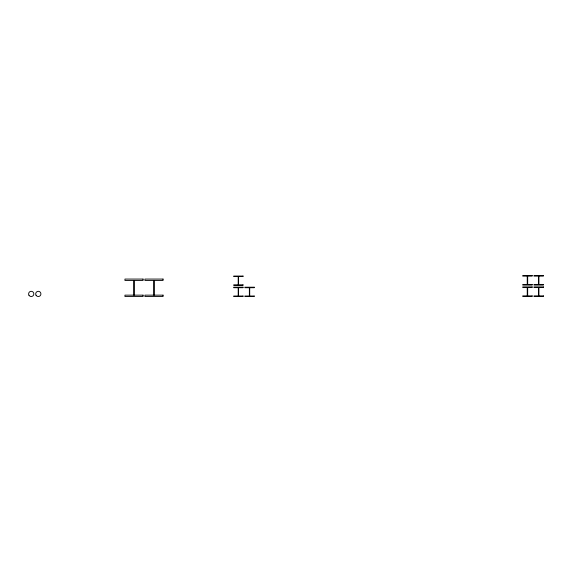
<?xml version="1.0" encoding="UTF-8"?>
<svg xmlns="http://www.w3.org/2000/svg" width="572" height="572" viewBox="0 0 572 572"><rect width="100%" height="100%" fill="white"/><g stroke="black" fill="none" stroke-linecap="round" stroke-linejoin="round"><path stroke-width="0.86" d="M538.91 276.119L538.91 284.427M538.91 287.573L538.91 295.881M538.488 276.119L538.488 284.427M538.488 287.573L538.488 295.881M527.67 276.119L527.67 284.427M527.67 287.573L527.67 295.881M527.248 276.119L527.248 284.427M527.248 287.573L527.248 295.881M249.699 287.716L249.699 296.024M249.371 287.716L249.371 296.024M238.538 276.555L238.538 284.87M238.538 287.716L238.538 296.024M238.209 276.555L238.209 284.87M238.209 287.716L238.209 296.024M154.426 280.459L154.426 295.145M153.553 280.459L153.553 295.145M134.449 280.459L134.449 295.145M133.583 280.459L133.583 295.145M532.16 275.468L522.758 275.468L522.758 276.119L532.16 276.119L532.16 275.468M543.4 275.468L533.998 275.468L533.998 276.119L543.4 276.119L543.4 275.468M243.036 276.054L233.712 276.054L233.712 276.555L243.036 276.555L243.036 276.054M143.086 279.072L124.946 279.072L124.946 280.459L143.086 280.459L143.086 279.072M163.063 279.072L144.923 279.072L144.923 280.459L163.063 280.459L163.063 279.072M532.16 284.427L522.758 284.427L522.758 285.085L532.16 285.085L532.16 284.427M543.4 284.427L533.998 284.427L533.998 285.085L543.4 285.085L543.4 284.427M243.036 284.87L233.712 284.87L233.712 285.371L243.036 285.371L243.036 284.87M532.16 286.915L522.758 286.915L522.758 287.573L532.16 287.573L532.16 286.915M543.4 286.915L533.998 286.915L533.998 287.573L543.4 287.573L543.4 286.915M243.036 287.208L233.712 287.208L233.712 287.716L243.036 287.716L243.036 287.208M254.197 287.208L244.873 287.208L244.873 287.716L254.197 287.716L254.197 287.208M143.086 295.145L124.946 295.145L124.946 296.532L143.086 296.532L143.086 295.145M163.063 295.145L144.923 295.145L144.923 296.532L163.063 296.532L163.063 295.145M532.16 295.881L522.758 295.881L522.758 296.532L532.16 296.532L532.16 295.881M543.4 295.881L533.998 295.881L533.998 296.532L543.4 296.532L543.4 295.881M243.036 296.024L233.712 296.024L233.712 296.532L243.036 296.532L243.036 296.024M254.197 296.024L244.873 296.024L244.873 296.532L254.197 296.532L254.197 296.024M36.029 295.223A2.624 2.624 0 0 0 40.569 295.223A2.624 2.624 0 0 0 38.303 291.291A2.624 2.624 0 0 0 36.029 295.223M28.95 295.223A2.624 2.624 0 0 0 33.491 295.223A2.624 2.624 0 0 0 31.224 291.291A2.624 2.624 0 0 0 28.95 295.223"/></g></svg>
